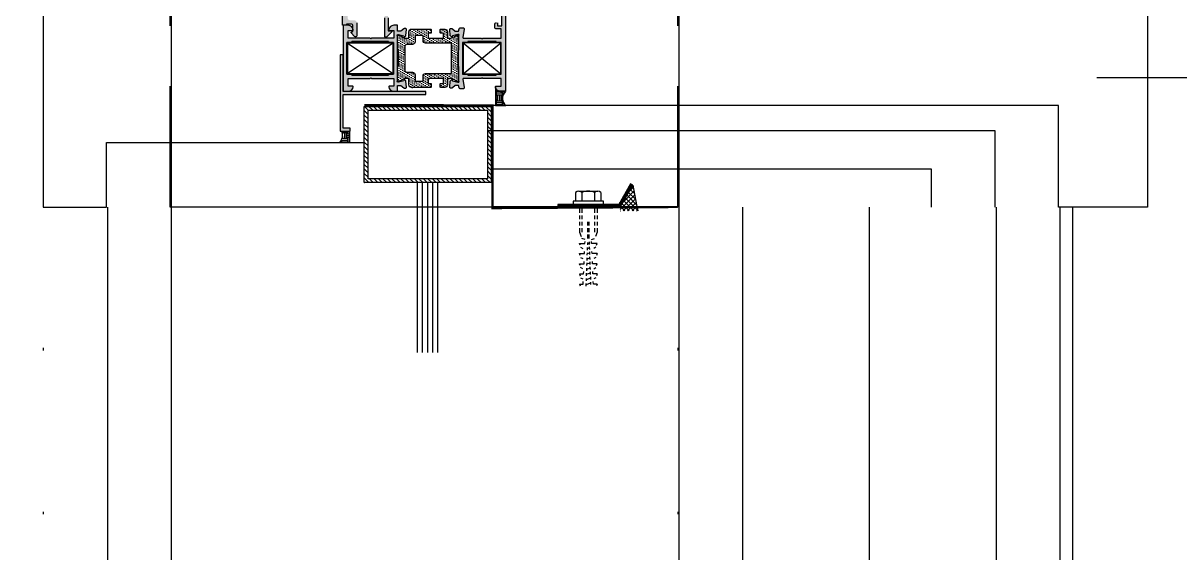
# Model space of a CAD drawing. Header units: inches. Extents: x 21 to 32698, y 13 to 3712.
# Drawn here: x 6805.93 to 6851.49, y 2043.46 to 2064.33 of the extents above; entities that cross this region are included whole.
import ezdxf

# ---------------------------------------------------------------- set-up
doc = ezdxf.new("R2010")
doc.units = ezdxf.units.IN
doc.header["$MEASUREMENT"] = 0
doc.set_wipeout_variables(frame=1)
for name, pattern in [('DOT', [6.349999999999998, 0, -6.349999999999998]), ('HIDDEN', [9.524999999999995, 6.349999999999998, -3.174999999999998]), ('IMPORT-HIDDEN2', [47.625, 31.75, -15.875])]:
    doc.linetypes.add(name, pattern=pattern)
for name, color, linetype, lineweight in [('Z_MİM_-KM-BEAM-RAY', 8, 'DOT', 25), ('Z_MİM_-KM-GLAZ', 8, 'Continuous', 25), ('Z_MİM_-KM-GLAZ-CURT', 8, 'Continuous', 25), ('Z_MİM_-KM-IZO-THERMAL', 8, 'Continuous', 25), ('Z_MİM_-KM-IZO-THERMAL-ROCKWOOL', 8, 'BATTING', 25), ('Z_MİM_-KM-PAINT', 8, 'Continuous', 25), ('Z_MİM_-KM-RAY-1', 8, 'IMPORT-HIDDEN2', 25), ('Z_MİM_-KM-STRS-HID', 8, 'HIDDEN', 25), ('Z_MİM_-KM-WALL', 8, 'Continuous', 25), ('Z_MİM_-KM-WALL-IZO-TERMAL', 8, 'Continuous', 25), ('Z_MİM_-KM-WALL-PL', 8, 'Continuous', 25), ('Z_MİM_-KM-WALL-PLASTER', 8, 'Continuous', 25), ('Z_MİM_Aksesuar', 8, 'Continuous', 25), ('Z_MİM_aksesuar_k', 8, 'Continuous', 25), ('Z_MİM_AUDIT_D_040619093244-1', 8, 'Continuous', 25), ('Z_MİM_CELIK', 8, 'Continuous', 25), ('Z_MİM_hatch_k', 8, 'Continuous', 25), ('Z_MİM_MYM_MEMBRAN_', 8, 'HIDDEN', 25), ('Z_MİM_PROFIL', 8, 'Continuous', 25)]:
    doc.layers.add(name, color=color, linetype=linetype, lineweight=lineweight)
doc.layers.add('Z_MİM_-KM-WALL-TERMAL-PATTERN', color=8, linetype='BATTING', lineweight=25, plot=False)
doc.linetypes.add('BATTING', pattern='A,0.00254,-2.54,[134,ltypeshp.shx,S=2.54,R=0,X=-2.54,Y=0],-5.08,[134,ltypeshp.shx,S=2.54,R=180,X=2.54,Y=0],-2.54', length=10.16254)

# ---------------------------------------------------------------- blocks, each defined once
blk = doc.blocks.new('*U176')
at = {"layer": 'Z_MİM_AUDIT_D_040619093244-1'}
for points in [[(160.3312799385865, -3.175045955345551), (160.4812799385865, -3.175045955345551)], [(160.5812799385865, -3.175045955345551), (160.7312799385865, -3.175045955345551)], [(160.8312799385865, -3.175045955345551), (160.9812799385865, -3.175045955345551)], [(160.9812799385865, -3.175045955345551), (161.1577499386039, -3.245635955339821)], [(161.5062799385865, -3.200045955345558), (161.4312799385865, -3.175045955345551), (161.4312799385865, -3.39369095533766), (161.3562799385865, -3.396870955337361)], [(161.8312799385865, -3.175045955345551), (161.9062799385865, -3.200045955345558)], [(161.8312799385865, -3.175045955345551), (161.8312799385865, -3.376740955353298)], [(162.3062799385865, -3.200045955345558), (162.2312799385865, -3.175045955345551), (162.2312799385865, -3.359795955337176), (162.146824938606, -3.363375955332585)], [(162.6312799385865, -3.175045955345551), (162.7062799385865, -3.200045955345558)], [(162.6312799385865, -3.175045955345551), (162.6312799385865, -3.342845955329535)], [(163.0312799385865, -3.175045955345551), (163.0312799385865, -3.325895955345174)], [(163.0312799385865, -3.175045955345551), (163.1062799385865, -3.200045955345558)], [(160.3312799385865, -3.275045955345546), (160.4812799385865, -3.275045955345546)], [(160.5812799385865, -3.275045955345546), (160.7312799385865, -3.275045955345546)], [(160.5812799385865, -3.500045955345554), (160.7312799385865, -3.500045955345554)], [(160.5812799385865, -3.550045955345551), (160.7312799385865, -3.550045955345551)], [(160.8312799385865, -3.275045955345546), (160.9812799385865, -3.275045955345546)], [(160.8312799385865, -3.500045955345554), (160.9812799385865, -3.500045955345554)], [(160.8312799385865, -3.550045955345551), (160.9812799385865, -3.550045955345551)], [(161.0812799385865, -3.500045955345554), (161.2312799385865, -3.500045955345554)], [(161.0812799385865, -3.550045955345551), (161.2312799385865, -3.550045955345551)], [(161.2812799385865, -3.400045955345546), (161.2312799385865, -3.275045955345546)], [(161.3709149385918, -3.493950955338361), (161.4696949385921, -3.490290955339148)], [(161.3919049386051, -3.556920955354867), (161.4931549386005, -3.560670955340896)], [(161.4203049386035, -3.492120955350401), (161.4425299385912, -3.558795955336236)], [(161.5684749385924, -3.486630955339932), (161.6672549385925, -3.482970955340703)], [(161.5812799385865, -3.225045955345549), (161.6312799385865, -3.312545955345554)], [(161.5944049385958, -3.564420955326923), (161.6956549385912, -3.568170955336241)], [(161.6178649386042, -3.484800955351956), (161.6450299386051, -3.566295955354859)], [(161.8312799385865, -3.376740955353298), (161.7515549386036, -3.380120955339221)], [(161.7651199385873, -3.479345955351887), (161.864444938593, -3.475665955340076)], [(161.7966849385877, -3.571910955339261), (161.8979649386019, -3.57566095532529)], [(161.8154249386047, -3.477480955353526), (161.8475299385958, -3.573795955326928)], [(161.9635949385934, -3.471995955334563), (162.0623749385937, -3.468335955335348)], [(161.9812799385865, -3.225045955345549), (162.0312799385865, -3.312545955345554)], [(161.9994049386005, -3.579415955326112), (162.1006549385958, -3.583165955335416)], [(162.0129849386052, -3.470165955346601), (162.0500299385865, -3.581290955354048)], [(162.1611549385939, -3.464675955336133), (162.2599349385942, -3.461015955336903)], [(162.2019049385912, -3.586915955344736), (162.3031549385865, -3.59066595535404)], [(162.2105449386057, -3.462845955348156), (162.2525299386005, -3.588790955326103)], [(162.3587149385945, -3.457355955337689), (162.4574949385947, -3.453695955338473)], [(162.4312799385865, -3.312545955345554), (162.3812799385865, -3.225045955345549)], [(162.4044049386051, -3.594415955340081), (162.5056549386005, -3.598165955326108)], [(162.4081099385977, -3.455525955349727), (162.4550299385911, -3.596290955344727)], [(162.6312799385865, -3.342845955329535), (162.5420999385998, -3.346625955334444)], [(162.556274938595, -3.450035955339258), (162.6550549385951, -3.446375955340045)], [(162.6056699385983, -3.448210955342801), (162.6575299386051, -3.603790955340073)], [(162.6069049385958, -3.601915955335413), (162.7081549385912, -3.605665955344733)], [(162.7538349385955, -3.442715955340815), (162.8526149385958, -3.439055955341601)], [(162.7812799385865, -3.225045955345549), (162.8312799385865, -3.312545955345554)], [(162.8032299385988, -3.440890955344356), (162.8600299385958, -3.611290955335419)], [(162.8094049385865, -3.609415955354051), (162.9106549386051, -3.613165955340078)], [(163.0312799385865, -3.325895955345174), (162.9373699386022, -3.329875955336318)], [(162.951394938596, -3.435395955342386), (163.0501749385963, -3.431735955343171)], [(163.0007899385993, -3.433575955337431), (163.0625299385865, -3.618790955354043)], [(163.0119049386005, -3.616915955326106), (163.1131549385958, -3.620665955335424)], [(160.3312799385865, -3.775045955345546), (160.4812799385865, -3.775045955345546)], [(160.3312799385865, -3.875045955345554), (160.4812799385865, -3.875045955345554)], [(160.5812799385865, -3.775045955345546), (160.7312799385865, -3.775045955345546)], [(160.5812799385865, -3.875045955345554), (160.7312799385865, -3.875045955345554)], [(160.8312799385865, -3.775045955345546), (160.9812799385865, -3.775045955345546)], [(160.8312799385865, -3.875045955345554), (160.9812799385865, -3.875045955345554)], [(160.9812799385865, -3.875045955345554), (161.1577499386039, -3.804455955351286)], [(161.2812799385865, -3.650045955345546), (161.2312799385865, -3.775045955345546)], [(161.5062799385865, -3.850045955345549), (161.4312799385865, -3.875045955345554), (161.4312799385865, -3.656400955353446), (161.3562799385865, -3.653225955345248)], [(161.5812799385865, -3.825045955345558), (161.6312799385865, -3.737545955345551)], [(161.9062799385865, -3.850045955345549), (161.8312799385865, -3.875045955345554), (161.8312799385865, -3.673350955337808), (161.7515549386036, -3.669970955351884)], [(161.9812799385865, -3.825045955345558), (162.0312799385865, -3.737545955345551)], [(162.3062799385865, -3.850045955345549), (162.2312799385865, -3.875045955345554), (162.2312799385865, -3.690295955330653), (162.146824938606, -3.68671595533523)], [(162.4312799385865, -3.737545955345551), (162.3812799385865, -3.825045955345558)], [(162.6312799385865, -3.707245955338293), (162.5420999385998, -3.703465955356648)], [(162.6312799385865, -3.875045955345554), (162.6312799385865, -3.707245955338293)], [(162.6312799385865, -3.875045955345554), (162.7062799385865, -3.850045955345549)], [(162.7812799385865, -3.825045955345558), (162.8312799385865, -3.737545955345551)], [(163.0312799385865, -3.724195955345919), (162.9373699386022, -3.720215955354788)], [(163.0312799385865, -3.875045955345554), (163.0312799385865, -3.724195955345919)], [(163.0312799385865, -3.875045955345554), (163.1062799385865, -3.850045955345549)]]:
    blk.add_lwpolyline(points, dxfattribs=at)
blk.add_wipeout([(159.9999999999272, -24.99999999999997), (160.0000000001746, 16.500000001884473), (-5.820766091346741e-11, 16.500000002364686), (2.3283064365386963e-10, -24.99999999999997)])
h = blk.add_hatch()
h.set_pattern_fill('EARTH', color=256, scale=0.03, angle=-90.00000000000001)
h.set_pattern_definition([(270, (-66255.56632761599, 147327.2847508631), (0.1904999999999999, -0.1905000000000001), [0.1905, -0.1905]), (270, (-66255.494890116, 147327.2847508631), (0.1904999999999999, -0.1905000000000001), [0.1905, -0.1905]), (270, (-66255.42345261599, 147327.2847508631), (0.1904999999999999, -0.1905000000000001), [0.1905, -0.1905]), (360, (-66255.39964011598, 147327.2609383631), (0.1905000000000001, 0.1904999999999999), [0.1905, -0.1905]), (360, (-66255.39964011598, 147327.1895008631), (0.1905000000000001, 0.1904999999999999), [0.1905, -0.1905]), (360, (-66255.39964011598, 147327.1180633631), (0.1905000000000001, 0.1904999999999999), [0.1905, -0.1905])])
edge = h.paths.add_edge_path()
edge.add_arc((155.4357100874113, -6.804391610496014), 0.0199999999559565, 3.396331749172532e-08, 44.99999942003359, ccw=False)
edge.add_line((155.4557100873673, -6.804391610484159), (155.4557100873673, -6.98550617231666))
edge.add_arc((155.2557100873645, -6.985506172311274), 0.2000000000027455, 284.31227545541776, 359.99999999845704, ccw=False)
edge.add_line((155.3051514105405, -7.179298730382285), (155.9999999448308, -7.179298730382285))
edge.add_line((155.9999999448308, -7.179298730382285), (155.9999999448308, -6.777492340492613))
edge.add_arc((155.7192898877838, -6.540811583742041), 0.3671728703803627, 222.7926583438747, 319.86407901143053, ccw=False)
h = blk.add_hatch()
h.set_pattern_fill('EARTH', color=256, scale=0.03, angle=-90.00000000000001)
h.set_pattern_definition([(270, (-66255.6047168112, 147327.2847508631), (0.1904999999999999, -0.1905000000000001), [0.1905, -0.1905]), (270, (-66255.5332793112, 147327.2847508631), (0.1904999999999999, -0.1905000000000001), [0.1905, -0.1905]), (270, (-66255.4618418112, 147327.2847508631), (0.1904999999999999, -0.1905000000000001), [0.1905, -0.1905]), (360, (-66255.4380293112, 147327.2609383631), (0.1905000000000001, 0.1904999999999999), [0.1905, -0.1905]), (360, (-66255.4380293112, 147327.1895008631), (0.1905000000000001, 0.1904999999999999), [0.1905, -0.1905]), (360, (-66255.4380293112, 147327.1180633631), (0.1905000000000001, 0.1904999999999999), [0.1905, -0.1905])])
h.paths.add_polyline_path([(157.4579644472105, -13.331290880499), (157.4579644472105, -12.92948449060932), (157.0058347204234, -12.92948449060932), (157.0058347204234, -13.2353553357083, -0.326685635266369)])
at = {"layer": 'Z_MİM_Aksesuar'}
h = blk.add_hatch(dxfattribs=at)
h.set_pattern_fill('ANSI37', color=256, angle=180, style=0)
h.set_pattern_definition([(134.9999999999999, (336.5906689657015, -0.3493458192093115), (0.0883883476483185, 0.0883883476483184), []), (44.99999999999999, (336.5906689657015, -0.3493458192093115), (0.0883883476483184, -0.0883883476483185), [])])
h.paths.add_polyline_path([(159.1339745964273, -1.769800914639205), (160.0000000002212, -2.269800914639191), (160.1517503461917, -2.269800914639191), (160.1517503461917, -1.578009014741098)])
at = {"layer": 'Z_MİM_CELIK', "linetype": 'Continuous'}
h = blk.add_hatch(dxfattribs=at)
h.set_pattern_fill('ANSI31', color=256, angle=-1.27e-14, style=0)
h.set_pattern_definition([(44.99999999999999, (9409.530629727473, -13494.84768659617), (-0.0883883476483184, 0.0883883476483185), [])])
h.paths.add_polyline_path([(158.8822507124161, -7.500007094700406), (158.8822507124161, -12.20000709470041), (156.1822507124161, -12.20000709470041), (156.1822507124161, -7.500007094700406)], flags=16)
h.paths.add_polyline_path([(159.0322507124161, -7.350007094700401), (159.0322507124161, -12.35000709470041), (156.0322507124161, -12.35000709470041), (156.0322507124161, -7.350007094700401)])
at = {"layer": 'Z_MİM_hatch_k'}
h = blk.add_hatch(dxfattribs=at)
h.set_pattern_fill('DOTS', color=256, scale=0.05, angle=59.99999999999997, style=0)
h.set_pattern_definition([(59.99999999999997, (-308.3701347151655, -104.3901235337596), (-0.0488970164253898, 0.0740578832126949), [0, -0.079375])])
h.paths.add_polyline_path([(153.0893523269216, -10.59439161492192), (153.3193523269263, -10.59439161492192, -0.4142135623730118), (153.3393523269216, -10.61439161491725), (153.3393523269216, -10.73491720373422, -0.1316524975870652), (153.3232753753778, -10.79491720374353), (153.2889378080959, -10.85439161493123), (153.2333715648041, -10.95063517145026, 0.1316524975871452), (153.2293523269356, -10.96563517144095), (153.2293523269356, -10.99439161492191, 0.4142135623732619), (153.2693523269263, -11.0343916149126), (153.8093523269403, -11.0343916149126), (153.8393523269216, -11.00439161493122), (154.4393523269216, -11.00439161493122), (154.4693523269263, -11.0343916149126), (155.009352326917, -11.0343916149126, 0.4142135623731831), (155.049352326931, -10.99439161492191), (155.049352326931, -10.96563517144095, 0.1316524975877682), (155.0453330890392, -10.95063517145026), (154.9897668457706, -10.85439161493123), (154.9554292784654, -10.79491720374353, -0.1316524975876276), (154.9393523269216, -10.73491720373422), (154.9393523269216, -10.61439161491725, -0.4142135623730951), (154.9593523269403, -10.59439161492192), (155.1893523269216, -10.59439161492192, 0.4142135623730951), (155.2893523269216, -10.49439161492191), (155.2893523269216, -9.749943966396671, 0.2360679774991102), (155.2693523269263, -9.71439161491726), (155.1493523269309, -9.71439161491726, 0.4142135623733447), (155.1293523269356, -9.734391614912594), (155.1293523269356, -9.834391614912604), (154.9393523269216, -9.834391614912604), (154.9393523269216, -9.534391614912598), (154.9393523269216, -9.234391614912594), (155.1293523269356, -9.234391614912594), (155.1293523269356, -9.334391614912604, 0.4142135623731783), (155.1493523269309, -9.35439161493123), (155.2693523269263, -9.35439161493123, 0.4142135623730951), (155.2893523269216, -9.334391614912604), (155.2893523269216, -9.174391614903287, 0.4142135623731785), (155.1893523269216, -9.074391614903293), (154.9593523269403, -9.074391614903293, -0.4142135623728453), (154.9393523269216, -9.054391614931234), (154.9393523269216, -8.93386602609098, -0.1316524975872562), (154.9554292784654, -8.873866026081672), (154.9897668457706, -8.814391614917255), (155.0453330890392, -8.718148058398214, 0.1316524975874051), (155.049352326931, -8.703148058384244), (155.049352326931, -8.674391614903287, 0.4142135623728552), (155.009352326917, -8.634391614912603), (154.4693523269263, -8.634391614912603), (154.4393523269216, -8.664391614917262), (153.8393523269216, -8.664391614917262), (153.809352326917, -8.634391614912603), (153.2693523269263, -8.634391614912603, 0.4142135623734697), (153.2293523269356, -8.674391614903287), (153.2293523269356, -8.703148058384244, 0.1316524975877924), (153.2333715648041, -8.718148058398214), (153.2889378080959, -8.814391614917255), (153.3232753753778, -8.873866026081672, -0.1316524975878021), (153.3393523269216, -8.93386602609098), (153.3393523269216, -9.054391614931234, -0.414213562373095), (153.3193523269263, -9.074391614903293), (153.0893523269216, -9.074391614903293, 0.4142135623731451), (152.9893523269216, -9.174391614903287), (152.9893523269216, -9.334391614912604, 0.4142135623730951), (153.009352326917, -9.35439161493123), (153.1293523269356, -9.35439161493123, 0.4142135623735113), (153.1493523269309, -9.334391614912604), (153.1493523269309, -9.234391614912594), (153.3393523269216, -9.234391614912594), (153.3393523269216, -9.534391614912598), (153.3393523269216, -9.834391614912604), (153.1493523269309, -9.834391614912604), (153.1493523269309, -9.734391614912594, 0.4142135623733449), (153.1293523269356, -9.71439161491726), (153.009352326917, -9.71439161491726, 0.236067977499421), (152.9893523269216, -9.749943966396671), (152.9893523269216, -10.49439161492191, 0.4142135623731618)])
h.paths.add_polyline_path([(153.259352326917, -10.34439161492191, -0.4142135623734279), (153.2393523269216, -10.32439161490329), (153.2393523269216, -10.05439161493122, -0.4142135623734279), (153.259352326917, -10.0343916149126), (153.4393523269216, -10.0343916149126, 0.4142135623731284), (153.5393523269216, -9.934391614912599), (153.5393523269216, -8.934391614912599, -0.4142135623734279), (153.559352326917, -8.914391614917262), (154.7193523269263, -8.914391614917262, -0.4142135623731784), (154.7393523269216, -8.934391614912599), (154.7393523269216, -9.934391614912599, 0.4142135623731284), (154.8393523269216, -10.0343916149126), (155.0193523269263, -10.0343916149126, -0.4142135623732616), (155.0393523269216, -10.05439161493122), (155.0393523269216, -10.32439161490329, -0.4142135623734279), (155.0193523269263, -10.34439161492191), (154.7893523269216, -10.34439161492191, 0.4142135623731618), (154.6893523269216, -10.44439161492191), (154.6893523269216, -10.65439161493123, -0.4142135623730951), (154.5893523269216, -10.75439161493122), (153.6893523269216, -10.75439161493122, -0.4142135623730951), (153.5893523269216, -10.65439161493123), (153.5893523269216, -10.44439161492191, 0.4142135623731618), (153.4893523269216, -10.34439161492191)], flags=16)
at = {"layer": 'Z_MİM_PROFIL'}
h = blk.add_hatch(dxfattribs=at)
h.set_pattern_fill('ANSI37', color=256, scale=0.2, angle=-1.27e-14, style=0)
h.set_pattern_definition([(314.9999999999999, (2686.230920537715, 9681.96757433198), (-0.0176776695296637, -0.0176776695296637), []), (225, (2686.230920537715, 9681.96757433198), (-0.0176776695296637, 0.0176776695296637), [])])
h.paths.add_polyline_path([(160.0000000002212, -2.269800914639191), (159.1339745964273, -1.769800914639205), (159.0839745964273, -1.856403455023239), (159.9000000002211, -2.327535941569649), (159.9000000002211, -4.719170044317421), (160.0000000002212, -4.719170044317421)])
h = blk.add_hatch(color=256, dxfattribs=at)
h.paths.add_polyline_path([(155.2393532639951, -7.164391614893973, 0.4472135955001883), (155.2615754862199, -7.184267774714668, 0.38196601124998), (155.4393532639951, -6.985506176693887), (155.4393532639951, -6.80439161488465, 0.4142135623734281), (155.4193532639998, -6.784391614912607), (150.6593523269402, -6.784391614912607, 0.4142135623730951), (150.6393523269216, -6.80439161488465), (150.6393523269216, -7.234391614912594), (150.7761075056274, -7.234391614912594, 0.7469656303916895), (150.8033146645524, -7.142441996258269, -0.2368982326034188), (150.8193523269263, -7.134391614912601), (150.7393523269216, -7.134391614912601), (150.7393523269216, -6.924391614903285), (151.199352326931, -6.924391614903285), (151.199352326931, -7.134391614912601), (151.1193523269263, -7.134391614912601, 4.221221868148537), (151.1353899893001, -7.142441996258269, 0.7469656303919809), (151.1625971482252, -7.234391614912594), (151.2993523269309, -7.234391614912594), (151.2993523269309, -6.944391614898619), (151.7193523269263, -6.944391614898619), (151.7193523269263, -7.144391614898637, 0.7429545911555901), (151.8293523269356, -7.177557862807588, 1.074744973888684), (151.9240736864856, -7.104391614884661), (151.8193523269263, -7.104391614884661), (151.8193523269263, -6.934391614912597), (152.8593523269402, -6.934391614912597), (152.8593523269402, -7.104391614884661), (152.7546309673809, -7.104391614884661, 0.6482315195116471), (152.799352326931, -7.204391614884656), (152.9193523269263, -7.204391614884656, 0.4142135623730951), (152.9793523269356, -7.144391614898637), (152.9793523269356, -6.954391614884656), (153.3393504527979, -6.954391614884656), (153.3393504527979, -7.684393489036295), (153.3693485786789, -7.714391614893969), (153.3393504527979, -7.744389740774919), (153.3393504527979, -8.473053692119718), (152.9856087684748, -8.417026513420566, 0.4610063144275494), (152.9393513898714, -8.456534047053722), (152.9393513898714, -8.578029862164115, 0.3689194771094508), (152.9730940112727, -8.617537395773981), (153.0693523269263, -8.632783215238303), (153.0693523269263, -8.76439161489398), (152.9763056885334, -8.87604758099333, 0.6976992708893003), (153.004462864541, -8.924814615050847, 1.138358678191023), (153.0019669992034, -8.984261958069695), (153.2421625482733, -8.963247570513346, 0.1763269807107752), (153.2545615690411, -8.957465812169543), (153.2729532778845, -8.939074103326133), (153.1913138511474, -8.634391614912603), (153.2010680556879, -8.634391614912603, -0.7071067811901838), (153.2576365981833, -8.634391614912603), (154.1393523269216, -8.634391614912603), (155.0210680556833, -8.634391614912603, -0.8430389971075078), (155.0793523269356, -8.644391614921915), (155.0793523269356, -8.664391614917262), (155.005751375982, -8.939074103326133), (155.0241430848022, -8.957465812169543, 0.1763269807107753), (155.0365421055699, -8.963247570513346), (155.2767376546398, -8.984261958069695, 1.138358678191023), (155.2742417893023, -8.924814615050847, 0.6976992708893032), (155.3023989653098, -8.87604758099333), (155.2093523269403, -8.764391614917258), (155.2093523269403, -8.632783215238303), (155.3056106425938, -8.617537395773981, 0.3689194771094394), (155.3393532639951, -8.578029862164115), (155.3393532639951, -8.456534047053722, 0.4610063144275494), (155.2930958853918, -8.417026513420566), (154.9393542010453, -8.473053692119718), (154.9393542010453, -7.744389740774919), (154.9093560751876, -7.714391614893969), (154.9393542010453, -7.684393489036295), (154.9393542010453, -6.954391614884656), (155.2393532639951, -6.954391614884656)])
h.paths.add_polyline_path([(153.5093504528166, -8.474391614903283), (153.5093504528166, -8.274391614903294), (153.4793504528119, -8.274391614903294), (153.4793504528119, -7.154391614884659), (153.5093504528166, -7.154391614884659), (153.5093504528166, -6.954391614884656), (154.1393523269216, -6.954391614884656), (154.76935420105, -6.954391614884656), (154.76935420105, -7.154391614884659), (154.7993542010546, -7.154391614884659), (154.7993542010546, -8.274391614903294), (154.76935420105, -8.274391614903294), (154.76935420105, -8.474391614903283), (154.1393523269216, -8.474391614903283)], flags=16)
at = {"layer": 'Z_MİM_PROFIL', "ltscale": 10}
h = blk.add_hatch(color=256, dxfattribs=at)
edge = h.paths.add_edge_path()
edge.add_arc((152.5489247764213, -10.91439163278645), 0.5000000000122043, 250.0000000014933, 270.0000000014949)
edge.add_line((152.5489247764344, -11.41439163279865), (153.0393523269216, -11.41439163279865))
edge.add_arc((153.0393523269216, -11.39439163280327), 0.0199999999953775, 269.9999999999186, 359.9999999999186)
edge.add_line((153.059352326917, -11.3943916328033), (153.059352326917, -11.2843971433831))
edge.add_arc((153.0793523269253, -11.28439714337003), 0.0200000000083378, 46.828982457633174, 180.0000000374441, ccw=False)
edge.add_line((153.0930358924786, -11.26981084726431), (153.2935612408095, -11.45792589257616))
edge.add_arc((153.2593523269167, -11.4943916328031), 0.0500000000001993, -89.99999999973937, 46.828982420346506, ccw=False)
edge.add_line((153.259352326917, -11.5443916328033), (152.5489247764344, -11.5443916328033))
edge.add_arc((152.5489247764328, -10.91439163280297), 0.6300000000003259, 250.00000000013762, 270.0000000001396, ccw=False)
edge.add_line((152.333452086139, -11.50639798389893), (150.8564533340861, -10.96881440209836))
edge.add_arc((150.8393523269265, -11.01579903314536), 0.0500000000049443, 70.00000001025207, 180.0000000102673)
edge.add_line((150.7893523269216, -11.01579903315432), (150.7893523269216, -12.98580311539263))
edge.add_arc((150.8393523269183, -12.98580311539956), 0.049999999996686, 179.9999999920552, 270.9999999920614)
edge.add_line((150.8402249472331, -13.03579550015419), (152.5410975695471, -13.00610665811837))
edge.add_arc((152.5393523289098, -12.90612188858847), 0.1000000000141421, 270.9999999961372, 359.9999999961335)
edge.add_line((152.639352328924, -12.90612188859522), (152.639352328924, -12.74439161948539))
edge.add_arc((152.7393523279112, -12.74439161949702), 0.0999999989871583, 89.9999999933234, 179.9999999933336, ccw=False)
edge.add_line((152.7393523279228, -12.64439162050985), (153.2493523269077, -12.64439162050985))
edge.add_arc((153.2493523269131, -12.69439162051036), 0.0500000000005141, -52.70715849279128, 90.00000000622072, ccw=False)
edge.add_line((153.2796467773965, -12.73416907983046), (153.1340299381059, -12.86030260424741))
edge.add_arc((153.1219121579229, -12.84439162051205), 0.0199999999997221, 210.4261992107722, 307.2928414707489, ccw=False)
edge.add_line((153.1046665141475, -12.85452018263895), (153.069352326903, -12.79439161899645))
edge.add_line((153.069352326903, -12.79439161899645), (152.8393523269216, -12.79439161899645))
edge.add_arc((152.8393523269216, -12.84439161850748), 0.0499999995110301, 90.00000000006513, 180.0000000000244)
edge.add_line((152.7893523274106, -12.8443916185075), (152.7893523274106, -13.05439161639806))
edge.add_line((152.7893523274106, -13.05439161639806), (152.8393523269216, -13.05439161639806))
edge.add_line((152.8393523269216, -13.05439161639806), (152.8393523269216, -13.20439161488465))
edge.add_line((152.8393523269216, -13.20439161488465), (150.6393523269216, -13.20439161488465))
edge.add_line((150.6393523269216, -13.20439161488465), (150.6393523269216, -9.90439161488466))
edge.add_line((150.6393523269216, -9.90439161488466), (150.9293523269123, -9.90439161488466))
edge.add_line((150.9293523269123, -9.90439161488466), (150.9293523269123, -10.01439161489397))
edge.add_line((150.9293523269123, -10.01439161489397), (151.2233572775381, -10.01439161489397))
edge.add_arc((151.22335727753, -10.19439161487713), 0.1799999999831581, 28.571878139707678, 89.9999999974126, ccw=False)
edge.add_arc((151.3243523269077, -10.13939161489397), 0.0649999999964337, -151.42812185436412, 28.571878145647872, ccw=False)
edge.add_arc((151.2233572775361, -10.1943916148894), 0.0499999999907668, 28.571878139996, 89.99999999772018)
edge.add_line((151.2233572775381, -10.14439161489863), (150.8393523269216, -10.14439161489863))
edge.add_arc((150.8393523269216, -10.19439161489862), 0.0499999999999918, 90.00000000003257, 180.0000000000101)
edge.add_line((150.7893523269216, -10.19439161489863), (150.7893523269216, -10.77103814545698))
edge.add_arc((150.8393523269344, -10.77103814546398), 0.0500000000128296, 179.9999999919779, 249.9999999919825)
edge.add_line((150.8222513197572, -10.81802277651294), (152.3779147047666, -11.38423794319533))
at = {"layer": 'Z_MİM_PROFIL'}
blk.add_hatch(color=256, dxfattribs=at).paths.add_polyline_path([(154.0058347204234, -13.1843916149126), (154.0058347204234, -13.30439161490794), (157.0058347204234, -13.30439161490794), (157.0058347204234, -12.90439161490794), (156.885834720428, -12.90439161490794), (156.885834720428, -13.1843916149126), (155.5658347204211, -13.1843916149126), (155.5658347204211, -9.922806412914356), (155.4458347204258, -9.922806412914356), (155.4458347204258, -13.1843916149126)])
h = blk.add_hatch(color=256, dxfattribs=at)
h.paths.add_polyline_path([(155.2393523269216, -12.98439161491259), (154.9393542010453, -12.98439161491259), (154.9393542010453, -12.11439161489397), (154.909354201064, -12.08439161491259), (154.9393542010453, -12.05439161488466), (154.9393542010686, -11.1843916149126), (155.2393532639951, -11.1843916149126), (155.2393532639951, -11.36439161489397, 0.4472135954974505), (155.2615754862199, -11.38426777471468, 0.3819660112500162), (155.4393532639951, -11.18550617669389), (155.4393532639951, -11.0343916149126), (155.2093523269403, -11.0343916149126), (155.2093523269403, -10.90439161490794), (155.3023989653098, -10.79273564883188, 0.697699270894582), (155.2742417893023, -10.74396861477434, 1.138358678200638), (155.2767376546398, -10.68452127173222), (155.0365421055699, -10.70553565931186, 0.1763269807111546), (155.0241430848022, -10.71131741765566), (155.005751375982, -10.72970912649907), (155.0873908026959, -11.0343916149126), (155.0776365981786, -11.0343916149126, -0.7071067809810408), (155.0210680556833, -11.0343916149126), (154.1393523269216, -11.0343916149126), (153.25763659816, -11.0343916149126, -0.8430389969828516), (153.199352326931, -11.02439161490329), (153.199352326931, -11.00439161488466), (153.2729532778845, -10.72970912649907), (153.2545615690411, -10.71131741765566, 0.1763269807097608), (153.2421625482733, -10.70553565931186), (153.0019669992034, -10.68452127173222, 1.13835867820152), (153.004462864541, -10.74396861477434, 0.6976992708941419), (152.9763056885334, -10.79273564883188), (153.0693523269263, -10.90439161490794), (153.0693523269263, -11.0343916149126), (152.8393513898714, -11.0343916149126), (152.8393513898714, -11.18550617669389, 0.3819660112499836), (153.0171291676466, -11.38426777471468, 0.4472135954974505), (153.0393513898714, -11.36439161489397), (153.0393513898714, -11.1843916149126), (153.3393504527979, -11.1843916149126), (153.3393504527979, -12.05439161488466), (153.3693504528026, -12.08439161491259), (153.3393504527979, -12.11439161489397), (153.3393504527979, -12.98439161491259), (153.0393523269216, -12.98439161491259), (153.0393523269216, -12.80439161488466, 0.4472135954991093), (153.0171301046968, -12.78451545511052, 0.3819660112501177), (152.8393523269216, -12.98327705308475), (152.8393523269216, -13.16439161489397, 0.4142135623730951), (152.859352326917, -13.1843916149126), (154.1393523269216, -13.1843916149126), (155.4193523269263, -13.1843916149126, 0.4142135623732617), (155.4393523269216, -13.16439161489397), (155.4393523269216, -12.98327705308475, 0.3819660112502642), (155.2615745491465, -12.78451545511052, 0.4472135954991093), (155.2393523269216, -12.80439161488466)])
h.paths.add_polyline_path([(153.5093504527933, -11.19439161489863), (154.1393523269216, -11.19439161489863), (154.76935420105, -11.19439161489863), (154.76935420105, -11.39439161489863), (154.7993542010546, -11.39439161489863), (154.7993542010546, -12.8343916149126), (154.76935420105, -12.8343916149126), (154.76935420105, -13.0343916149126), (154.1393523269216, -13.0343916149126), (153.5093504527933, -13.0343916149126), (153.5093504527933, -12.8343916149126), (153.4793504528119, -12.8343916149126), (153.4793504528119, -11.39439161489863), (153.5093504527933, -11.39439161489863)], flags=16)
for points in [[(160.0000000001746, 1.884473e-09), (160.0000000001746, -19.99999999811553)], [(155.2623767540091, -7.179298730382285), (155.9999999448308, -7.179298730382285)], [(157.0058347204234, -12.92948449060932), (157.4579644472105, -12.92948449060932)], [(157.0058347204234, -13.23535533577814), (157.0058347204234, -12.92948449060932)]]:
    blk.add_lwpolyline(points)
for points in [[(155.4498522231471, -6.790249475046578, -0.19891236459489), (155.4557100873673, -6.804391610484159), (155.4557100873673, -6.98550617231666, -0.3428042213338741), (155.3051514105405, -7.179298730382285), (155.9999999448308, -7.179298730382285), (155.9999999448308, -6.777492340492613, -0.4508420742434687)], [(153.2693523269263, -11.0343916149126, -0.4142135623732619), (153.2293523269123, -10.99439161492191), (153.2293523269123, -10.96563517146423, -0.1316524975871452), (153.2333715648041, -10.95063517145026), (153.2889378080725, -10.85439161493123), (153.3232753753778, -10.79491720374353, 0.1316524975870652), (153.3393523269216, -10.7349172037575), (153.3393523269216, -10.61439161491725, 0.4142135623730118), (153.3193523269263, -10.59439161492192), (153.0893523269216, -10.59439161492192, -0.4142135623731618), (152.9893523269216, -10.49439161492191), (152.9893523269216, -9.749943966396671, -0.2360679774994211), (153.009352326917, -9.71439161491726), (153.1293523269123, -9.71439161491726, -0.4142135623733449), (153.1493523269309, -9.734391614912594), (153.1493523269309, -9.834391614912604), (153.3393523269216, -9.834391614912604), (153.3393523269216, -9.534391614912598), (153.3393523269216, -9.234391614912594), (153.1493523269309, -9.234391614912594), (153.1493523269309, -9.334391614912604, -0.4142135623735113), (153.1293523269123, -9.35439161493123), (153.009352326917, -9.35439161493123, -0.4142135623730951), (152.9893523269216, -9.334391614912604), (152.9893523269216, -9.174391614903287, -0.4142135623731449), (153.0893523269216, -9.074391614903293), (153.3193523269263, -9.074391614903293, 0.414213562373095), (153.3393523269216, -9.054391614931234), (153.3393523269216, -8.93386602609098, 0.1316524975878021), (153.3232753753778, -8.873866026081672), (153.2889378080725, -8.814391614917255), (153.2333715648041, -8.718148058398214, -0.1316524975877924), (153.2293523269123, -8.703148058407535), (153.2293523269123, -8.674391614903287, -0.4142135623733866), (153.2693523269263, -8.634391614912603), (153.809352326917, -8.634391614912603), (153.8393523269216, -8.664391614917262), (154.4393523269216, -8.664391614917262), (154.4693523269263, -8.634391614912603), (155.009352326917, -8.634391614912603, -0.4142135623731049), (155.049352326931, -8.674391614903287), (155.049352326931, -8.703148058407535, -0.1316524975874051), (155.0453330890392, -8.718148058398214), (154.9897668457706, -8.814391614917255), (154.9554292784654, -8.873866026081672, 0.1316524975872562), (154.9393523269216, -8.93386602609098), (154.9393523269216, -9.054391614931234, 0.4142135623728453), (154.959352326917, -9.074391614903293), (155.1893523269216, -9.074391614903293, -0.4142135623731784), (155.2893523269216, -9.174391614903287), (155.2893523269216, -9.334391614912604, -0.4142135623730951), (155.2693523269263, -9.35439161493123), (155.1493523269309, -9.35439161493123, -0.4142135623731783), (155.1293523269123, -9.334391614912604), (155.1293523269123, -9.234391614912594), (154.9393523269216, -9.234391614912594), (154.9393523269216, -9.534391614912598), (154.9393523269216, -9.834391614912604), (155.1293523269123, -9.834391614912604), (155.1293523269123, -9.734391614912594, -0.4142135623733447), (155.1493523269309, -9.71439161491726), (155.2693523269263, -9.71439161491726, -0.2360679774991102), (155.2893523269216, -9.749943966396671), (155.2893523269216, -10.49439161492191, -0.4142135623730951), (155.1893523269216, -10.59439161492192), (154.959352326917, -10.59439161492192, 0.4142135623730951), (154.9393523269216, -10.61439161491725), (154.9393523269216, -10.7349172037575, 0.1316524975876276), (154.9554292784654, -10.79491720374353), (154.9897668457706, -10.85439161493123), (155.0453330890392, -10.95063517145026, -0.1316524975877682), (155.049352326931, -10.96563517146423), (155.049352326931, -10.99439161492191, -0.4142135623731831), (155.009352326917, -11.0343916149126), (154.4693523269263, -11.0343916149126), (154.4393523269216, -11.00439161493122), (153.8393523269216, -11.00439161493122), (153.809352326917, -11.0343916149126)], [(153.4893523269216, -10.34439161492191, -0.4142135623731618), (153.5893523269216, -10.44439161492191), (153.5893523269216, -10.65439161493123, 0.4142135623730951), (153.6893523269216, -10.75439161493122), (154.5893523269216, -10.75439161493122, 0.4142135623730951), (154.6893523269216, -10.65439161493123), (154.6893523269216, -10.44439161492191, -0.4142135623731618), (154.7893523269216, -10.34439161492191), (155.0193523269263, -10.34439161492191, 0.4142135623734279), (155.0393523269216, -10.32439161490329), (155.0393523269216, -10.05439161493122, 0.4142135623732616), (155.0193523269263, -10.0343916149126), (154.8393523269216, -10.0343916149126, -0.4142135623731284), (154.7393523269216, -9.934391614912599), (154.7393523269216, -8.934391614912599, 0.4142135623731784), (154.7193523269263, -8.914391614917262), (153.559352326917, -8.914391614917262, 0.4142135623734279), (153.5393523269216, -8.934391614912599), (153.5393523269216, -9.934391614912599, -0.4142135623731284), (153.4393523269216, -10.0343916149126), (153.259352326917, -10.0343916149126, 0.4142135623734279), (153.2393523269216, -10.05439161493122), (153.2393523269216, -10.32439161490329, 0.4142135623734279), (153.259352326917, -10.34439161492191)]]:
    blk.add_lwpolyline(points, format="xyb", close=True)
blk.add_lwpolyline([(153.5093504528166, -7.154391614884659), (153.4793504528119, -7.154391614884659), (153.4793504528119, -8.274391614903294), (153.5093504528166, -8.274391614903294), (153.5093504528166, -8.474391614903283), (154.1393523269216, -8.474391614903283), (154.76935420105, -8.474391614903283), (154.76935420105, -8.274391614903294), (154.7993542010546, -8.274391614903294), (154.7993542010546, -7.154391614884659), (154.76935420105, -7.154391614884659), (154.76935420105, -6.954391614884656), (154.1393523269216, -6.954391614884656), (153.5093504528166, -6.954391614884656)], close=True)
blk.add_lwpolyline([(157.0058347204234, -12.92948449060932), (157.4579644472105, -12.92948449060932), (157.4579644472105, -13.331290880499, 0.326685635266369), (157.0058347204234, -13.2353553357083, 0.2915344298112559)], format="xyb")
for centre, radius, start, end in [((155.7195726043661, -6.540157821124012), 0.3678245769650699, 222.8374699250721, 320.354052339083), ((157.1664551097783, -13.59310889335029), 0.3921562410957355, 41.36754505274256, 114.178619737804)]:
    blk.add_arc(centre, radius, start, end)
at = {"layer": 'Z_MİM_-KM-GLAZ-CURT'}
for points in [[(-5.82077e-11, 14.99999999727151), (-5.82077e-11, 18.50000000236468), (160.0000000001746, 18.50000000188446), (160.0000000001746, 15.00000000141881)], [(2.328306e-10, -22.5), (2.328306e-10, -25), (159.9999999999272, -25.00000000048022), (159.9999999999272, -22.50000000048022)]]:
    blk.add_lwpolyline(points, dxfattribs=at)
at = {"layer": 'Z_MİM_-KM-RAY-1', "ltscale": 0.15}
for p, q in [((160.0000000001746, 1.884473e-09), (0, 0)), ((160.0000000001746, -19.99999999811553), (0, -20))]:
    blk.add_line(p, q, dxfattribs=at)
at = {"layer": 'Z_MİM_-KM-WALL'}
blk.add_line((159.9999999999883, 1.884473e-09), (160.0000000001746, -19.99999999811553), dxfattribs=at)
at = {"layer": 'Z_MİM_-KM-WALL-IZO-TERMAL', "ltscale": 1.5}
blk.add_lwpolyline([(159.9999999451451, 12.50000000735599), (156.9999999450869, 12.50000000735599), (156.9999999451102, -7.49999999529828)], dxfattribs=at)
at = {"layer": 'Z_MİM_-KM-WALL-PLASTER', "ltscale": 1.5}
for points in [[(160.0000000001746, 15.00000000188447), (155.9999999448075, 15.00000000763539), (155.9999999448308, -7.297396751075581)], [(159.9999999998952, -22.49999999997817), (157.4579644472222, -22.49999999997817), (157.4579644472105, -12.35000709470041)]]:
    blk.add_lwpolyline(points, dxfattribs=at)
at = {"layer": 'Z_MİM_-KM-WALL-TERMAL-PATTERN', "ltscale": 0.16}
blk.add_lwpolyline([(159.9999999451334, 10.00000000188447), (158.4999999450869, 10.00000000188447), (158.4999999450985, -7.297396751052288)], dxfattribs=at)
at = {"layer": 'Z_MİM_Aksesuar'}
blk.add_line((159.1339745964273, -1.769800914639205), (160.1517503461917, -1.578009014741098), dxfattribs=at)
at = {"layer": 'Z_MİM_aksesuar_k'}
for p, q in [((154.7493542010546, -8.454391614884656), (153.5293504528119, -6.974391614903281)), ((153.5293504528119, -8.454391614884656), (154.7493542010546, -6.974391614903281)), ((153.5393504527979, -11.21439161489397), (154.7393542010453, -13.01439161489397)), ((153.5393504527979, -13.01439161489397), (154.7393542010453, -11.21439161489397))]:
    blk.add_line(p, q, dxfattribs=at)
for points in [[(153.5293504528119, -8.454391614884656), (154.7493542010546, -8.454391614884656), (154.7493542010546, -6.974391614903281), (153.5293504528119, -6.974391614903281)], [(153.5393504527979, -11.21439161489397), (153.5393504527979, -13.01439161489397), (154.7393542010453, -13.01439161489397), (154.7393542010453, -11.21439161489397)]]:
    blk.add_lwpolyline(points, close=True, dxfattribs=at)
at = {"layer": 'Z_MİM_AUDIT_D_040619093244-1'}
for p, q in [((159.3687827691551, -3.900045955345546), (159.3687827691551, -3.150045955345546)), ((159.4187827691551, -3.025045955345546), (159.7687827691551, -3.025045955345546)), ((159.4187827691551, -3.275045955345546), (159.7687827691551, -3.275045955345546)), ((159.4187827691551, -3.775045955345546), (159.7687827691551, -3.775045955345546)), ((159.4187827691551, -4.025045955345546), (159.7687827691551, -4.025045955345546))]:
    blk.add_line(p, q, dxfattribs=at)
blk.add_lwpolyline([(160.0000000002212, -2.269800914639191), (159.1339745964273, -1.769800914639205), (159.0839745964273, -1.856403455023239), (159.9000000002211, -2.327535941569649), (159.9000000002211, -4.719170044317421), (160.0000000002212, -4.719170044317421)], close=True, dxfattribs=at)
for points in [[(159.8687827691552, -2.925045955345551), (159.7687827691551, -2.925045955345551), (159.7687827691551, -4.125045955345554), (159.8687827691552, -4.125045955345554)], [(160.0147879829281, -3.175045955345551), (160.1647879829281, -3.175045955345551)], [(160.0437827691552, -3.175045955345551), (160.1937827691552, -3.175045955345551)], [(160.0812799385865, -3.175045955345551), (160.2312799385865, -3.175045955345551)], [(160.0147879829281, -3.275045955345546), (160.1647879829281, -3.275045955345546)], [(160.0437827691552, -3.275045955345546), (160.1937827691552, -3.275045955345546)], [(160.0812799385865, -3.275045955345546), (160.2312799385865, -3.275045955345546)], [(160.0147879829281, -3.775045955345546), (160.1647879829281, -3.775045955345546)], [(160.0147879829281, -3.875045955345554), (160.1647879829281, -3.875045955345554)], [(160.0437827691552, -3.775045955345546), (160.1937827691552, -3.775045955345546)], [(160.0437827691552, -3.875045955345554), (160.1937827691552, -3.875045955345554)], [(160.0812799385865, -3.775045955345546), (160.2312799385865, -3.775045955345546)], [(160.0812799385865, -3.875045955345554), (160.2312799385865, -3.875045955345554)]]:
    blk.add_lwpolyline(points, dxfattribs=at)
for centre, radius, start, end in [((159.5500327691551, -3.150045955345546), 0.1812499999999943, 136.3971810410972, 223.6028189589028), ((160.0187827691551, -3.525045955345546), 0.65, 157.3801350314371, 202.6198649685629), ((159.5500327691551, -3.900045955345546), 0.1812499999999943, 136.3971810410972, 223.6028189589028)]:
    blk.add_arc(centre, radius, start, end, dxfattribs=at)
at = {"layer": 'Z_MİM_CELIK'}
for p, q in [((165.7332297721179, -9.45000709470041), (159.0322507124161, -9.45000709470041)), ((165.7332297721179, -9.650007094700406), (159.0322507124161, -9.650007094700412)), ((165.7332297721179, -9.850007094700407), (159.0322507124161, -9.850007094700416)), ((165.7332297721179, -10.0500070947004), (159.0322507124161, -10.05000709470041)), ((165.7332297721179, -10.25000709470041), (159.0322507124161, -10.25000709470041))]:
    blk.add_line(p, q, dxfattribs=at)
at = {"layer": 'Z_MİM_CELIK', "linetype": 'Continuous'}
blk.add_lwpolyline([(159.0322507124161, -7.350007094700401), (159.0322507124161, -12.35000709470041), (156.0322507124161, -12.35000709470041), (156.0322507124161, -7.350007094700401), (159.0322507124161, -7.350007094700401)], dxfattribs=at)
blk.add_lwpolyline([(158.8822507124161, -7.500007094700406), (158.8822507124161, -12.20000709470041), (156.1822507124161, -12.20000709470041), (156.1822507124161, -7.500007094700406)], close=True, dxfattribs=at)
at = {"layer": 'Z_MİM_MYM_MEMBRAN_', "ltscale": 20, "const_width": 0.08}
blk.add_lwpolyline([(155.9733660394791, -12.35000709029991), (155.9924175079446, -7.297396751075581), (156.3924175079446, -7.297396751075581), (160.0000000001397, -7.297396751052288), (160.0000000002212, 6.3548242e-09), (160.0000000002212, 1.884473e-09)], dxfattribs=at)
at = {"layer": 'Z_MİM_PROFIL'}
blk.add_lwpolyline([(152.7393523269216, -7.104391614884661), (152.8593523269402, -7.104391614884661), (152.8593523269402, -6.934391614912597), (151.8193523269263, -6.934391614912597)], dxfattribs=at)
for points in [[(150.6593523269402, -6.784391614912607), (155.4193532639998, -6.784391614912607, -0.414213562373428), (155.4393532639951, -6.80439161488465), (155.4393532639951, -6.985506176693887, -0.3819660112501128), (155.2615754862199, -7.184267774714668, -0.4472135954988337), (155.2393532639951, -7.164391614893973), (155.2393532639951, -6.954391614884656), (154.9393542010453, -6.954391614884656), (154.9393542010453, -7.684393489036295), (154.9093560751876, -7.714391614893969), (154.9393542010453, -7.744389740774919), (154.9393542010453, -8.449636700820705, 0.4610063144276471), (154.9624828903587, -8.46939046762563), (155.2930958853918, -8.417026513420566, -0.4610063144275494), (155.3393532639951, -8.456534047053722), (155.3393532639951, -8.578029862164115, -0.3689194771094393), (155.3056106425938, -8.617537395773981), (155.2093523269403, -8.632783215238303), (155.2093523269403, -8.764391614917258), (155.3023989653098, -8.87604758099333, -0.1754523787632309), (155.309352326917, -8.895253112983482), (155.309352326917, -8.954376117118231, -0.4400105308899191), (155.2767376546398, -8.984261958069695), (155.0365421055699, -8.963247570513346, -0.1763269807107753), (155.0241430848022, -8.957465812169543), (154.9851021437556, -8.918424871122994, -0.5731460966425834), (154.9940800768905, -8.885099041742789), (155.0222354122787, -8.877554842365498), (155.0793523269356, -8.664391614917262), (155.0793523269356, -8.644391614921915, 0.8430389971075083), (155.0210680556833, -8.634391614912603), (154.1393523269216, -8.634391614912603), (153.2576365981833, -8.634391614912603, 0.8430389971075083), (153.199352326931, -8.644391614921915), (153.199352326931, -8.664391614917262), (153.2564692415879, -8.877554842365498), (153.284624576976, -8.885099041742789, -0.5731460966425836), (153.2936025101109, -8.918424871122994), (153.2545615690411, -8.957465812169543, -0.1763269807107752), (153.2421625482733, -8.963247570513346), (153.0019669992034, -8.984261958069695, -0.4400105308899191), (152.9693523269263, -8.954376117118231), (152.9693523269263, -8.895253112983482, -0.1754523787632307), (152.9763056885334, -8.87604758099333), (153.0693523269263, -8.764391614917258), (153.0693523269263, -8.632783215238303), (152.9730940112727, -8.617537395773981, -0.3689194771094508), (152.9393513898714, -8.578029862164115), (152.9393513898714, -8.456534047053722, -0.4610063144275494), (152.9856087684748, -8.417026513420566), (153.3162217635079, -8.46939046762563, 0.4610063144274064), (153.3393504527979, -8.449636700820705), (153.3393504527979, -7.744389740774919), (153.3693485786789, -7.714391614893969), (153.3393504527979, -7.684393489036295), (153.3393504527979, -6.954391614884656), (152.9793523269356, -6.954391614884656), (152.9793523269356, -7.144391614898637, -0.4142135623730951), (152.9193523269263, -7.204391614884656), (152.799352326931, -7.204391614884656, -0.4142135623730951), (152.7393523269216, -7.144391614898637)], [(152.5489247764344, -11.41439163279865), (153.0393523269216, -11.41439163279865, 0.4142135623730951), (153.059352326917, -11.3943916328033), (153.059352326917, -11.2843971433831, -0.656696211984229), (153.0930358924786, -11.26981084726431), (153.2935612408095, -11.45792589257616, -0.6797841798327106), (153.259352326917, -11.5443916328033), (152.5489247764344, -11.5443916328033, -0.0874886635259336)], [(152.7393523279228, -12.64439162050985), (153.2493523269077, -12.64439162050985, -0.7179588059503736), (153.2796467773965, -12.73416907983046), (153.2796467773965, -12.73416907983046), (153.1340299381059, -12.86030260424741, -0.4497673780624021), (153.1046665141475, -12.85452018263895), (153.069352326903, -12.79439161899645), (152.8393523269216, -12.79439161899645, 0.4142135623729619), (152.7893523274106, -12.8443916185075), (152.7893523274106, -13.05439161639806), (152.8393523269216, -13.05439161639806), (152.8393523269216, -13.20439161488465), (150.6393523269216, -13.20439161488465)]]:
    blk.add_lwpolyline(points, format="xyb", dxfattribs=at)
for points in [[(153.5093504527933, -8.474391614949852), (154.1393523269216, -8.474391614949852), (154.76935420105, -8.474391614949852), (154.76935420105, -8.274391614949849), (154.7993542010546, -8.274391614949849), (154.7993542010546, -7.154391614931227), (154.76935420105, -7.154391614931227), (154.76935420105, -6.954391614931224), (154.1393523269216, -6.954391614931224), (153.5093504527933, -6.954391614931224), (153.5093504527933, -7.154391614931227), (153.4793504527886, -7.154391614931227), (153.4793504527886, -8.274391614949849), (153.5093504527933, -8.274391614949849)], [(154.0058347204234, -13.1843916149126), (154.0058347204234, -13.30439161490794), (157.0058347204234, -13.30439161490794), (157.0058347204234, -12.90439161490794), (156.885834720428, -12.90439161490794), (156.885834720428, -13.1843916149126), (155.5658347204211, -13.1843916149126), (155.5658347204211, -9.922806412914356), (155.4458347204258, -9.922806412914356), (155.4458347204258, -13.1843916149126)], [(153.5093504527933, -11.39439161492191), (153.4793504527886, -11.39439161492191), (153.4793504527886, -12.8343916149126), (153.5093504527933, -12.8343916149126), (153.5093504527933, -13.0343916149126), (154.1393523269216, -13.0343916149126), (154.76935420105, -13.0343916149126), (154.76935420105, -12.8343916149126), (154.7993542010546, -12.8343916149126), (154.7993542010546, -11.39439161492191), (154.76935420105, -11.39439161492191), (154.76935420105, -11.19439161492191), (154.1393523269216, -11.19439161492191), (153.5093504527933, -11.19439161492191)], [(154.76935420105, -11.39439161489863), (154.7993542010546, -11.39439161489863), (154.7993542010546, -12.8343916149126), (154.76935420105, -12.8343916149126), (154.76935420105, -13.0343916149126), (154.1393523269216, -13.0343916149126), (153.5093504527933, -13.0343916149126), (153.5093504527933, -12.8343916149126), (153.4793504528119, -12.8343916149126), (153.4793504528119, -11.39439161489863), (153.5093504527933, -11.39439161489863), (153.5093504527933, -11.19439161489863), (154.1393523269216, -11.19439161489863), (154.76935420105, -11.19439161489863)]]:
    blk.add_lwpolyline(points, close=True, dxfattribs=at)
blk.add_lwpolyline([(155.4393523269216, -12.98327705308475, 0.3819660112502643), (155.2615745491465, -12.78451545511052, 0.4472135954991094), (155.2393523269216, -12.80439161488466), (155.2393523269216, -12.98439161491259), (154.9393542010453, -12.98439161491259), (154.9393542010453, -12.11439161489397), (154.909354201064, -12.08439161491259), (154.9393542010453, -12.05439161488466), (154.9393542010686, -11.1843916149126), (155.2393532639951, -11.1843916149126), (155.2393532639951, -11.36439161489397, 0.4472135954974505), (155.2615754862199, -11.38426777471468, 0.3819660112500162), (155.4393532639951, -11.18550617669389), (155.4393532639951, -11.0343916149126), (155.2093523269403, -11.0343916149126), (155.2093523269403, -10.90439161490794), (155.3023989653098, -10.79273564883188, 0.175452378762651), (155.309352326917, -10.77353011684172), (155.309352326917, -10.71440711268369, 0.4400105308895811), (155.2767376546398, -10.68452127173222), (155.0365421055699, -10.70553565931186, 0.1763269807109569), (155.0241430848022, -10.71131741765566), (154.9851021437556, -10.75035835870221, 0.5731460966485667), (154.9940800768905, -10.78368418805912), (155.0222354122787, -10.79122838743642), (155.0793523269356, -11.00439161488466), (155.0793523269356, -11.02439161490329, -0.8430389969828516), (155.0210680556833, -11.0343916149126), (154.1393523269216, -11.0343916149126), (153.25763659816, -11.0343916149126, -0.8430389969828516), (153.199352326931, -11.02439161490329), (153.199352326931, -11.00439161488466), (153.2564692415879, -10.79122838743642), (153.284624576976, -10.78368418805912, 0.5731460966483019), (153.2936025101109, -10.75035835870221), (153.2545615690411, -10.71131741765566, 0.1763269807109572), (153.2421625482733, -10.70553565931186), (153.0019669992034, -10.68452127173222, 0.4400105308898066), (152.9693523269263, -10.71440711268369), (152.9693523269263, -10.77353011684172, 0.1754523787626507), (152.9763056885334, -10.79273564883188), (153.0693523269263, -10.90439161490794), (153.0693523269263, -11.0343916149126), (152.8393513898714, -11.0343916149126), (152.8393513898714, -11.18550617669389, 0.3819660112499838), (153.0171291676466, -11.38426777471468, 0.4472135954974504), (153.0393513898714, -11.36439161489397), (153.0393513898714, -11.1843916149126), (153.3393504527979, -11.1843916149126), (153.3393504527979, -12.05439161488466), (153.3693504528026, -12.08439161491259), (153.3393504527979, -12.11439161489397), (153.3393504527979, -12.98439161491259), (153.0393523269216, -12.98439161491259), (153.0393523269216, -12.80439161488466, 0.4472135954991094), (153.0171301046968, -12.78451545511052, 0.3819660112502643), (152.8393523269216, -12.98327705308475), (152.8393523269216, -13.16439161489397, 0.4142135623730951), (152.859352326917, -13.1843916149126), (154.1393523269216, -13.1843916149126), (155.4193523269263, -13.1843916149126, 0.4142135623729287), (155.4393523269216, -13.16439161489397)], format="xyb", close=True, dxfattribs=at)
blk = doc.blocks.new('-KM_Kiriş İzi_ZK')
at = {"layer": 'Z_MİM_-KM-BEAM-RAY'}
for p, q in [((3475.000858306885, 1450.001001358032), (3475.000858306885, 905.0002694129943)), ((3500.000834465027, 1450.001001358032), (3500.000834465027, 905.0002694129943))]:
    blk.add_line(p, q, dxfattribs=at)

msp = doc.modelspace()

# ---------------------------------------------------------------- linework, layer by layer
at = {"layer": 'Z_MİM_-KM-IZO-THERMAL'}
msp.add_lwpolyline([(4654.257084179852, 1293.057684618013), (4654.257084179852, 969.5831009268967), (3319.257558632825, 969.583100926882), (3319.257558632825, 1624.5831787437), (3029.258088518117, 1624.583392128328), (3029.258088518117, 2594.584265079446), (6844.258095074628, 2594.584265079446), (6844.258095074628, 969.5831087493367), (5329.257012654277, 969.5831087493367), (5329.257012654277, 1293.057684618013)], dxfattribs=at)
at = {"layer": 'Z_MİM_-KM-IZO-THERMAL-ROCKWOOL', "ltscale": 0.45}
msp.add_lwpolyline([(4649.257084179852, 1293.057684618013), (4649.257084179852, 974.5831009268966), (3324.257558632825, 974.5831009268821), (3324.257558632825, 1629.583175064655), (3034.258088518117, 1629.583388449284), (3034.258088518117, 2589.584265079445), (6839.258095074628, 2589.584265079445), (6839.258095074628, 974.5831087493368), (5334.25701265428, 974.5831087493368), (5334.25701265428, 1293.057684618013)], dxfattribs=at)
at = {"layer": 'Z_MİM_-KM-PAINT'}
msp.add_lwpolyline([(4657.257084179852, 1293.057684618013), (4657.257084179852, 966.5831009268966), (3316.257558632826, 966.5831009268821), (3316.257558632826, 1621.583180951138), (3026.258088518117, 1621.583394335766), (3026.258088518117, 2597.584265079445), (6847.258095074628, 2597.584265079445), (6847.258095074628, 966.5831087493367), (5326.25701265428, 966.5831087493367), (5326.25701265428, 1293.057684618013)], dxfattribs=at)
at = {"layer": 'Z_MİM_-KM-STRS-HID'}
msp.add_line((6996.757648039937, 2062.181096658701), (6846.838798379606, 2062.181096658701), dxfattribs=at)
at = {"layer": 'Z_MİM_-KM-WALL-PLASTER'}
for points in [[(4656.757084179854, 1293.057684618013), (4656.757084179854, 967.0831009268963), (3316.757558632825, 967.083100926882), (3316.757558632825, 1622.083180583236), (3026.758088518117, 1622.08339396785), (3026.758088518117, 2597.084265079445), (6846.758095074628, 2597.084265079445), (6846.758095074628, 967.0831087493366), (5326.75701265428, 967.0831087493366), (5326.75701265428, 1293.057684618013)], [(4644.257084179852, 1293.057684618013), (4644.257084179852, 979.5831009268963), (3329.257558632825, 979.583100926882), (3329.257558632825, 1634.583171385596), (3039.258088518117, 1634.583384770225), (3039.258088518117, 2584.584265079445), (6834.258095074628, 2584.584265079445), (6834.258095074628, 979.5831087493366), (5339.25701265428, 979.5831087493366), (5339.25701265428, 1293.057684618013)]]:
    msp.add_lwpolyline(points, dxfattribs=at)
msp.add_lwpolyline([(6804.256986428235, 2559.583724848149), (6444.257648039791, 2559.583724848149), (6444.257648039791, 2234.586870541193), (6554.257242345885, 2234.586870541193), (6554.257242345885, 2214.58352598185), (6489.257242345885, 2214.58352598185), (6489.257242345885, 2069.58352598185), (6554.257242345885, 2069.58352598185), (6554.257242345885, 1884.58352598185), (6679.258536148999, 1884.58352598185), (6679.258536148999, 1889.583639957835), (6809.257648039793, 1889.583639957835), (6809.257648039793, 2429.584110064733), (6804.256986428235, 2429.584584517704)], close=True, dxfattribs=at)

# ---------------------------------------------------------------- next in the draw order: block references
at = {"layer": 'Z_MİM_-KM-GLAZ', "ltscale": 1.5, "rotation": 270}
msp.add_blockref('*U176', (6831.71404954249, 2217.084098186615), dxfattribs=at)

# ---------------------------------------------------------------- next in the draw order: linework, layer by layer
at = {"layer": 'Z_MİM_-KM-WALL-PL'}
for points in [[(4641.757084179852, 982.0831009268967), (3331.757558632825, 982.0831009268967), (3331.757558632825, 1637.083169546073), (3041.758088518117, 1637.083382930702), (3041.758088518117, 2582.084265079445), (6831.758095074627, 2582.084265079445), (6831.758095074627, 982.0831087493367), (5341.757598275487, 982.0831087493367)], [(6811.758095074627, 2432.08411010737), (6811.758095074627, 1887.083607984555)]]:
    msp.add_lwpolyline(points, dxfattribs=at)

# ---------------------------------------------------------------- next in the draw order: block references
at = {"layer": 'Z_MİM_-KM-BEAM-RAY'}
msp.add_blockref('-KM_Kiriş İzi_ZK', (3331.71404953344, 982.0831087493367), dxfattribs=at)

doc.saveas('drawing.dxf')
